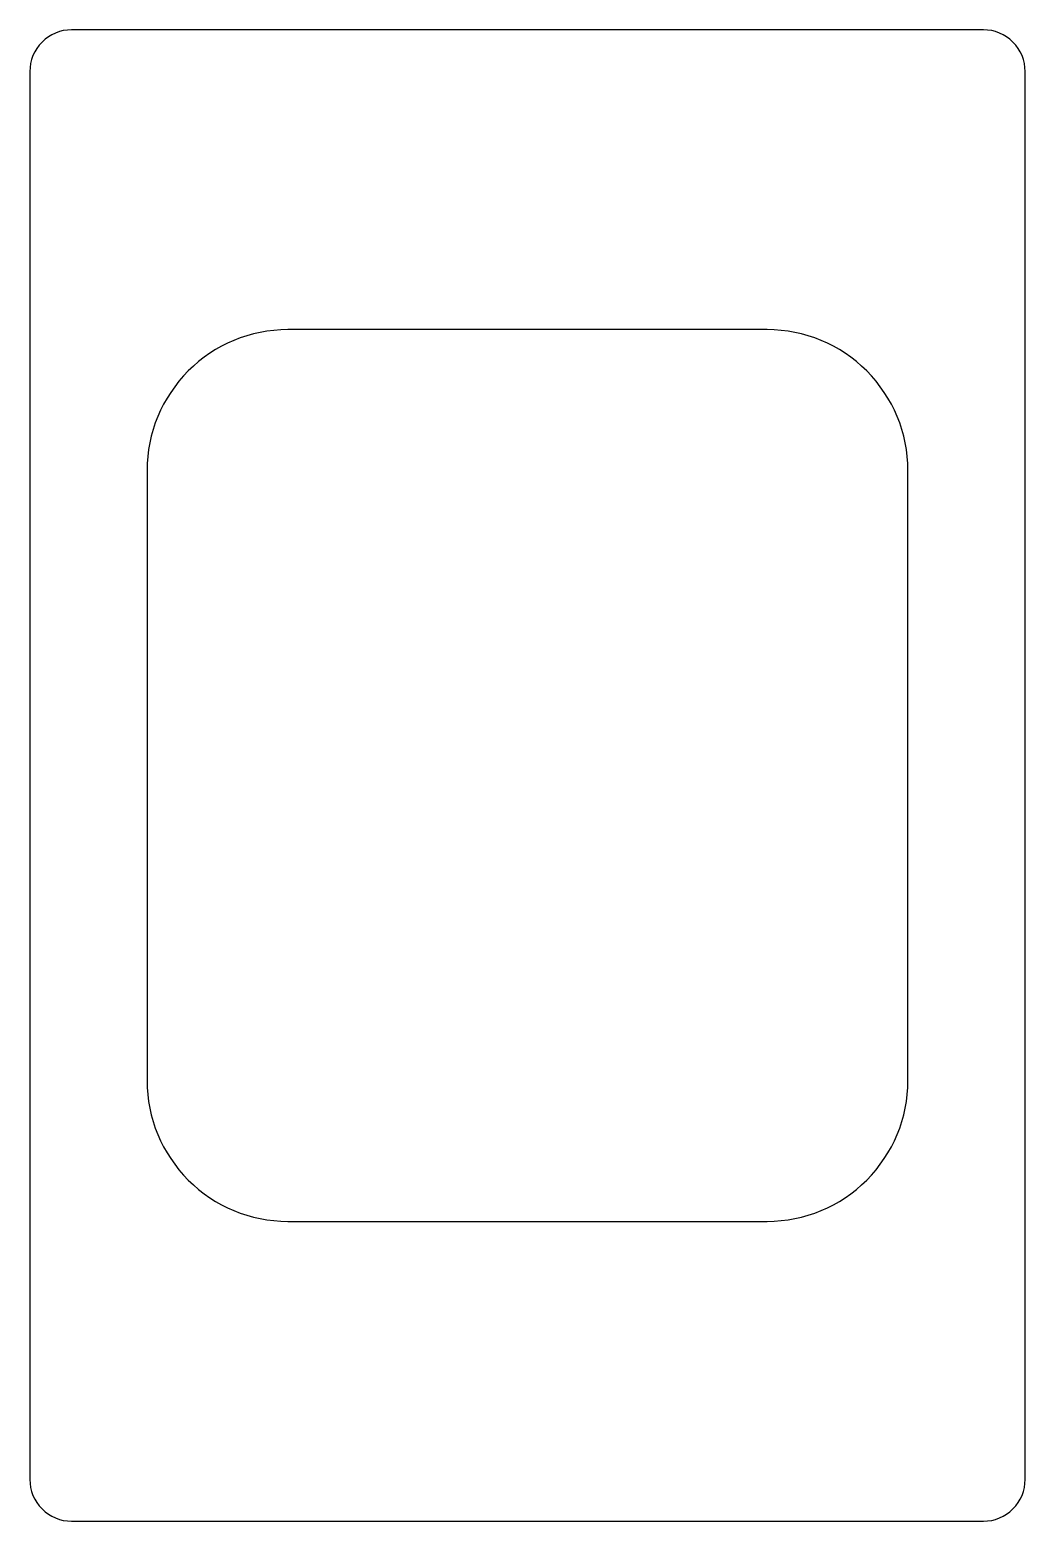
# Model space of a CAD drawing. Header units: millimetres. Extents: x -38.6 to -0.4, y -57.6 to -0.4.
import ezdxf

# ---------------------------------------------------------------- set-up
doc = ezdxf.new("R2010")
doc.units = ezdxf.units.MM
doc.layers.get('0').update_dxf_attribs({"linetype": 'CONTINUOUS'})

msp = doc.modelspace()

# ---------------------------------------------------------------- linework, layer by layer
for points in [[(-0.4, -2, 0.414214), (-2, -0.4), (-37, -0.4, 0.414214), (-38.6, -2), (-38.6, -56, 0.414214), (-37, -57.6), (-2, -57.6, 0.414214), (-0.4, -56)], [(-34.1, -40.7, 0.414214), (-28.7, -46.1), (-10.3, -46.1, 0.414214), (-4.9, -40.7), (-4.9, -17.3, 0.414214), (-10.3, -11.9), (-28.7, -11.9, 0.414214), (-34.1, -17.3)]]:
    msp.add_lwpolyline(points, format="xyb", close=True)

doc.saveas('drawing.dxf')
